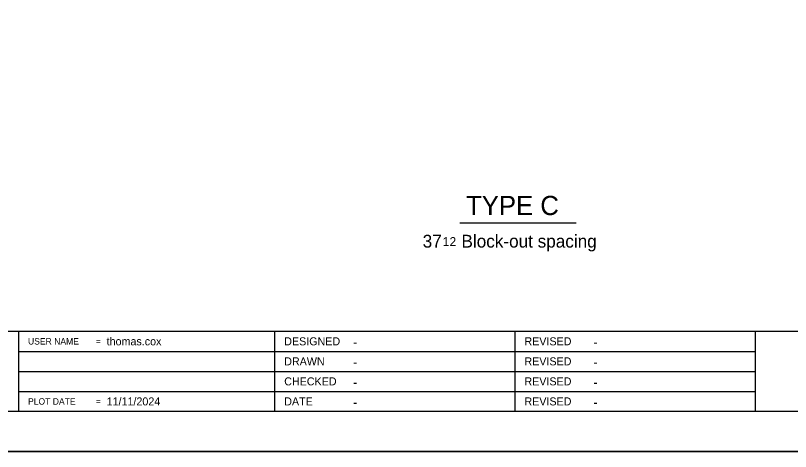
# Model space of a CAD drawing. Extents: x 0 to 2.83, y 0 to 1.83.
# Drawn here: x 0.412 to 1.218, y 0 to 0.454 of the extents above; entities that cross this region are included whole.
import ezdxf

# ---------------------------------------------------------------- set-up
doc = ezdxf.new("R2010")
doc.units = 0
for name, color, linetype in [('RD_Pr_Roadway_Notes', 7, 'Continuous'), ('SH_General_Details', 7, 'Continuous'), ('SH_Printer_Plotting_Border', 7, 'Continuous')]:
    doc.layers.add(name, color=color, linetype=linetype)

msp = doc.modelspace()

# ---------------------------------------------------------------- linework, layer by layer
at = {"layer": 'RD_Pr_Roadway_Notes'}
msp.add_line((0.87397, 0.23788), (0.9949, 0.23788), dxfattribs=at)
at = {"layer": 'SH_General_Details'}
for p, q in [((0.16666, 0.125), (2.79166, 0.125)), ((0.41452, 0.125), (0.41452, 0.04167)), ((0.68118, 0.125), (0.68118, 0.04167)), ((0.93118, 0.125), (0.93118, 0.04167)), ((1.18118, 0.125), (1.18118, 0.04167)), ((0.41452, 0.10417), (1.18118, 0.10417)), ((0.41452, 0.08333), (1.18118, 0.08333)), ((0.41452, 0.0625), (1.18118, 0.0625)), ((2.83333, 0), (-0.00001, 0))]:
    msp.add_line(p, q, dxfattribs=at)
msp.add_lwpolyline([(0.16666, 1.79167), (2.79166, 1.79167), (2.79166, 0.04167), (0.16666, 0.04167)], close=True, dxfattribs=at)
at = {"layer": 'SH_Printer_Plotting_Border'}
msp.add_lwpolyline([(-0.00001, 0), (2.83333, 0), (2.83333, 1.83333), (-0.00001, 1.83333)], close=True, dxfattribs=at)

# ---------------------------------------------------------------- texts
at = {"layer": 'RD_Pr_Roadway_Notes'}
for s, height, p in [('TYPE C', 0.02, (0.88043, 0.2459)), ('Block-out spacing', 0.0133332, (0.87566, 0.2121)), ('37', 0.013333, (0.83527, 0.2121)), ('1', 0.00933, (0.85599, 0.21363)), ('2', 0.00933, (0.86323, 0.21363))]:
    msp.add_text(s, height=height, dxfattribs=at).set_placement(p)
at = {"layer": 'SH_General_Details'}
for s, height, p in [('USER NAME', 0.006667, (0.42452, 0.11125)), ('=', 0.00667, (0.49516, 0.11125)), ('thomas.cox', 0.008333, (0.50637, 0.11042)), ('DESIGNED', 0.008333, (0.69118, 0.11042)), ('-', 0.01, (0.76282, 0.10875)), ('REVISED', 0.008333, (0.94118, 0.11042)), ('-', 0.01, (1.01282, 0.10875)), ('DRAWN', 0.008333, (0.69118, 0.08958)), ('REVISED', 0.008333, (0.94118, 0.08958)), ('-', 0.01, (0.76282, 0.08792)), ('-', 0.01, (1.01282, 0.08792)), ('CHECKED', 0.008333, (0.69118, 0.06875)), ('REVISED', 0.008333, (0.94118, 0.06875)), ('-', 0.01, (0.76282, 0.06708)), ('-', 0.01, (1.01282, 0.06708)), ('11/11/2024', 0.008333, (0.50637, 0.04792)), ('PLOT DATE', 0.006667, (0.42452, 0.04875)), ('=', 0.00667, (0.49516, 0.04875)), ('DATE', 0.008333, (0.69118, 0.04792)), ('-', 0.01, (0.76282, 0.04625)), ('REVISED', 0.008333, (0.94118, 0.04792)), ('-', 0.01, (1.01282, 0.04625))]:
    msp.add_text(s, height=height, dxfattribs=at).set_placement(p)

doc.saveas('drawing.dxf')
